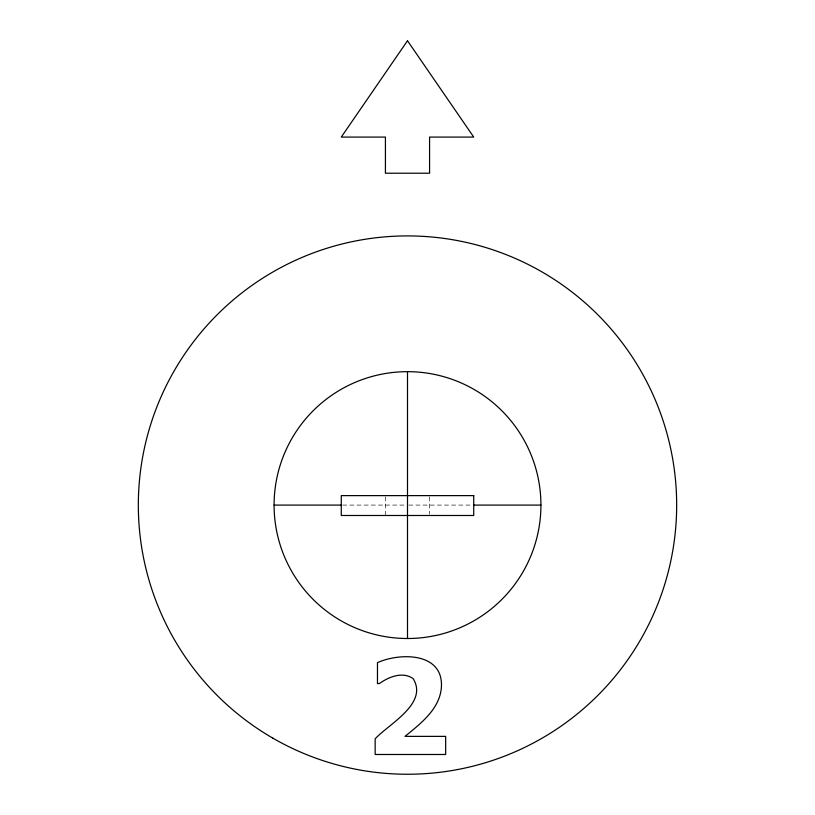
<?xml version="1.0" encoding="UTF-8"?>
<svg xmlns="http://www.w3.org/2000/svg" width="815" height="815" viewBox="0 0 815 815"><rect width="100%" height="100%" fill="white"/><g stroke="black" fill="none" stroke-linecap="round" stroke-linejoin="round"><path stroke-width="0.61" stroke-dasharray="4.08 3.06" d="M342.697 505.086L404.963 505.086M408.773 505.086L472.303 505.086M429.576 496.865L429.576 514.245M385.424 496.865L385.424 515.488"/><path stroke-width="1.22" d="M274.074 505.086L341.424 505.086M473.576 505.086L540.926 505.086A133.426 133.426 0 0 0 340.792 389.539A133.426 133.426 0 0 0 340.792 620.633A133.426 133.426 0 0 0 540.926 505.086M407.5 371.66L407.5 638.502M441.475 685.649C440.793 708.266 421.039 723.302 404.994 736.373L445.662 736.373L445.662 754.486L375.155 754.486L375.155 738.828C388.348 724.28 428.721 703.518 413.113 678.589C402.569 671.224 388.755 676.868 379.342 683.581L377.467 683.581L377.467 662.636C399.401 652.764 442.188 652.051 441.475 685.649M407.5 40.75L341.271 137.083L385.424 137.083L385.424 173.218L429.576 173.218L429.576 137.083L473.729 137.083L407.5 40.75M473.729 495.622L341.271 495.622L341.271 515.488L473.729 515.488L473.729 495.622M272.913 738.186A269.164 269.164 0 0 0 676.664 505.086A269.164 269.164 0 0 0 272.913 271.976A269.164 269.164 0 0 0 272.913 738.186"/></g></svg>
